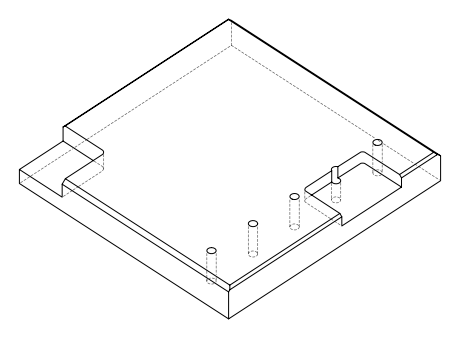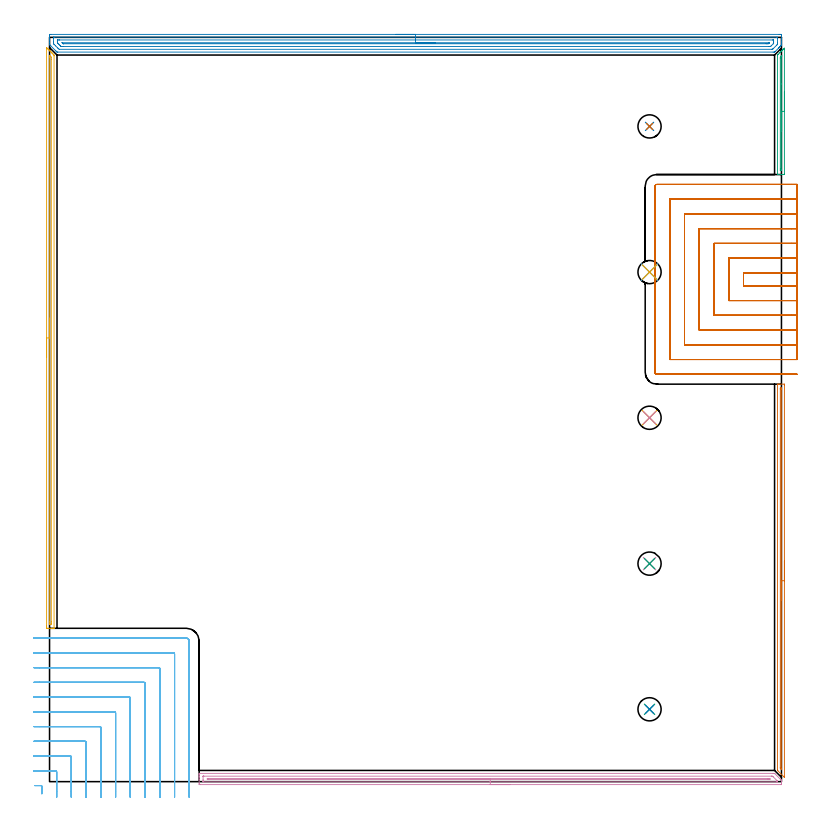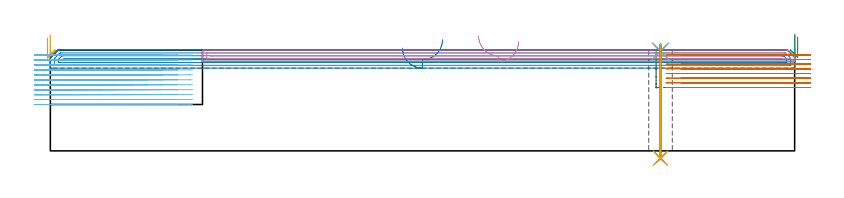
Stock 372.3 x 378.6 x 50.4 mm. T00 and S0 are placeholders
(PLAN: 17 operations, 3 tool changes, 80.7 min)
(1 AREA_MILL | FG_CHAMFER_SURFACE | UGT0205_001 | 3.32 min | 1254 mm3)
(2 AREA_MILL_1 | FG_CHAMFER_SURFACE_1 | UGT0205_001 | 12.04 min | 15074 mm3)
(3 AREA_MILL_2 | FG_CHAMFER_SURFACE_2 | UGT0205_001 | 1.15 min | 399 mm3)
(4 AREA_MILL_3 | FG_CHAMFER_SURFACE_3 | UGT0205_001 | 7.22 min | 4845 mm3)
(5 AREA_MILL_4 | FG_CHAMFER_SURFACE_4 | UGT0205_001 | 4.85 min | 2134 mm3)
(6 MILL_CORNER_NOTCH_RECTANGULAR | CORNER_NOTCH_RECTANGULAR | NXT0201_013 | Follow Part, ap 2.5, ae 75% | 23.31 min | 161135 mm3)
(7 MILL_OPEN_POCKET | POCKET_OPEN | NXT0201_013 | Follow Part, ap 2.5, ae 75% | 27.54 min | 137847 mm3)
(8 SPOT_DRILL | STEP1HOLE | NXT0321_9005460120000 | 0.03 min | 4 mm3)
(9 SPOT_DRILL_1 | STEP1HOLE_1 | NXT0321_9005460120000 | 0.03 min | 13 mm3)
(10 SPOT_DRILL_2 | STEP1HOLE_2 | NXT0321_9005460120000 | 0.03 min | 4 mm3)
(11 SPOT_DRILL_3 | STEP1HOLE_3 | NXT0321_9005460120000 | 0.03 min | 13 mm3)
(12 SPOT_DRILL_4 | STEP1HOLE_4 | NXT0321_9005460120000 | 0.03 min | 0 mm3)
(13 DRILL_THROUGH_HOLE_INTO_CENTER | STEP1HOLE | NXT0301_089 | 0.23 min | 5503 mm3)
(14 DRILL_THROUGH_HOLE_INTO_CENTER_1 | STEP1HOLE_1 | NXT0301_089 | 0.23 min | 5494 mm3)
(15 DRILL_THROUGH_HOLE_INTO_CENTER_2 | STEP1HOLE_2 | NXT0301_089 | 0.23 min | 5493 mm3)
(16 DRILL_THROUGH_HOLE_INTO_CENTER_3 | STEP1HOLE_3 | NXT0301_089 | 0.23 min | 5486 mm3)
(17 DRILL_THROUGH_HOLE_INTO_CENTER_4 | STEP1HOLE_4 | NXT0301_089 | 0.23 min | 3998 mm3)
(TOOL UGT0205_001 | Chamfer Mill 20 x 3 x 45 deg. | D20 FL50 Z2)
(TOOL NXT0201_013 | ENDMILL 10mm | D10 FL30 Z4)
(TOOL NXT0321_9005460120000 | NC Spot Drill, 142deg, 12mm, Carbide, Uncoated | D12 PA142 FL30 Z2)
(TOOL NXT0301_089 | Carbide Drill 11.8mm [860.1-1180-035A1-MM 2214] | D11.8 PA140 FL55 Z2)
(OP 1 AREA_MILL)
G17 G21 G94 G90
T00 M6
G54
G17 G0 G90 X373.8 Y112.2 S1061 M3
G43 Z60.4 H0
Z56.9
G94 G1 Y112.162 Z56.028 F250.
Y112.048 Z55.163
Y111.859 Z54.312
Y111.597 Z53.48
Y111.263 Z52.674
Y110.86 Z51.9
Y110.391 Z51.164
Y109.86 Z50.472
Y109.271 Z49.829
Y108.628 Z49.239
Y107.936 Z48.708
Y107.2 Z48.24
Y106.426 Z47.837
Y105.62 Z47.503
Y104.788 Z47.241
Y103.936 Z47.052
Y103.072 Z46.938
Y102.2 Z46.9
Y2.347
X373.792 Y2.219 Z46.906
X373.653 Y2.347 Z47.046
X370.49 Y5.51 Z50.21
X370.303 Y5.705 Z50.389
X370.3 Y5.913 Z50.4
Y202.053
X370.306 Y202.19 Z50.392
X370.584 Y202.2 Z50.115
X371.03 Z49.669
X371.61 Z49.085
X373.66 Z47.037
X373.791 Y202.198 Z46.905
X373.8 Y201.835 Z46.9
Y102.2
X372.386 Z48.314
X372.385 Y6.359 Z48.315
X372.381 Y6.099 Z48.319
X372.38 Y6.083 Z48.32
X372.362 Y6.094 Z48.338
X372.328 Y6.123 Z48.372
X372.296 Y6.153 Z48.404
X372.092 Y6.359 Z48.608
X371.736 Y6.725 Z48.964
X371.721 Y6.825 Z48.979
X371.717 Y6.917 Z48.983
X371.714 Y7.103 Z48.986
Y7.145
Y199.719
X371.715 Y199.824 Z48.985
X371.721 Y200.163 Z48.979
X371.726 Y200.191 Z48.974
X371.754 Y200.195 Z48.946
X371.803 Y200.199 Z48.897
X371.865 Y200.2 Z48.835
X372.121 Y200.198 Z48.579
X372.301 Y200.19 Z48.399
X372.379 Y200.171 Z48.321
X372.385 Y199.931 Z48.315
X372.386 Y199.824 Z48.314
Y199.719
Y102.2
Y101.328 Z48.352
Y100.463 Z48.466
Y99.612 Z48.655
Y98.78 Z48.917
Y97.974 Z49.251
Y97.2 Z49.654
Y96.464 Z50.123
Y95.772 Z50.654
Y95.129 Z51.243
Y94.54 Z51.886
Y94.008 Z52.578
Y93.54 Z53.314
Y93.137 Z54.088
Y92.803 Z54.894
Y92.541 Z55.726
Y92.352 Z56.578
Y92.238 Z57.443
Y92.2 Z58.314
G0 Z60.4
M5
M2
(OP 2 AREA_MILL_1)
G17 G21 G94 G90
T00 M6
G54
G17 G0 G90 X176.15 Y380.1 S1061 M3
G43 Z60.4 H0
Z51.4
G94 G1 X176.188 Z50.528 F250.
X176.302 Z49.663
X176.491 Z48.812
X176.753 Z47.98
X177.087 Z47.174
X177.49 Z46.4
X177.958 Z45.664
X178.49 Z44.972
X179.079 Z44.329
X179.722 Z43.739
X180.414 Z43.208
X181.15 Z42.74
X181.924 Z42.337
X182.73 Z42.003
X183.562 Z41.741
X184.414 Z41.552
X185.278 Z41.438
X186.15 Z41.4
X371.154
X371.672 Y380.098 Z41.402
X372.184 Y380.094 Z41.403
X372.291 Y380.091 Z41.405
X372.3 Y379.587 Z41.91
Y377.815 Z43.68
Y376.402 Z45.094
Y376.043 Z45.452
Y375.325 Z46.175
Y375.031 Z46.468
Y374.762 Z46.732
X372.298 Y374.627 Z46.862
X372.29 Y374.597 Z46.892
X372.264 Y374.56 Z46.93
X372.119 Y374.418 Z47.08
X371.973 Y374.271 Z47.224
X371.829 Y374.127 Z47.37
X371.672 Y373.971 Z47.527
X371.53 Y373.828 Z47.667
X371.39 Y373.688 Z47.809
X371.225 Y373.524 Z47.974
X371.087 Y373.385 Z48.111
X370.951 Y373.25 Z48.248
X370.778 Y373.077 Z48.421
X368.99 Y371.288 Z50.209
X368.856 Y371.16 Z50.336
X368.795 Y371.103 Z50.389
X368.096 Y371.1 Z50.4
X4.205
X3.799 Y371.106 Z50.392
X3.71 Y371.192 Z50.306
X3.286 Y371.614 Z49.886
X0.629 Y374.271 Z47.229
X0.33 Y374.569 Z46.93
X0.184 Y374.714 Z46.782
X0.032 Y374.871 Z46.627
X0.006 Y374.905 Z46.592
X0.002 Y374.936 Z46.562
X0. Y374.959 Z46.538
Y376.043 Z45.452
Y377.288 Z44.209
Y377.815 Z43.68
Y378.437 Z43.058
Y378.701 Z42.795
Y379.323 Z42.173
X0.003 Y379.587 Z41.909
X0.009 Y380.091 Z41.405
X0.116 Y380.094 Z41.403
X0.628 Y380.1 Z41.4
X186.15
Y378.686 Z42.814
X369.899 Y378.685 Z42.815
X370.29 Y378.666 Z42.834
X370.293 Y378.55 Z42.95
X370.299 Y378.289 Z43.211
X370.3 Y376.043 Z45.457
X370.299 Y375.632 Z45.868
X370.292 Y375.157 Z46.343
X370.29 Y375.056 Z46.444
X370.227 Y374.987 Z46.513
X370.144 Y374.899 Z46.601
X369.884 Y374.633 Z46.867
X368.095 Y372.846 Z48.654
X367.919 Y372.675 Z48.825
X367.812 Y372.573 Z48.927
X367.746 Y372.521 Z48.979
X367.186 Y372.514 Z48.986
X5.083 Y372.515 Z48.985
X4.869 Y372.521 Z48.979
X4.458 Y372.904 Z48.596
X4.205 Y373.148 Z48.352
X3.078 Y374.271 Z47.229
X2.416 Y374.936 Z46.564
X2.204 Y375.157 Z46.343
X2.01 Y375.366 Z46.134
X2.004 Y375.566 Z45.934
X2.001 Y376.043 Z45.457
X2. Y376.455 Z45.045
X2.002 Y378.225 Z43.275
X2.01 Y378.639 Z42.861
X2.014 Y378.68 Z42.82
X2.033 Y378.682 Z42.818
X2.087 Y378.684 Z42.816
X2.197 Y378.685 Z42.815
X2.416 Y378.686 Z42.814
X186.15
Y377.272 Z44.228
X367.75 Y377.271 Z44.229
X368.095 Y377.268 Z44.232
X368.21 Y377.265 Z44.235
X368.29 Y377.26 Z44.24
X368.294 Y377.131 Z44.369
X368.298 Y376.929 Z44.571
X368.3 Y376.726 Z44.774
Y376.043 Z45.457
X368.299 Y375.841 Z45.659
X368.294 Y375.638 Z45.862
X368.29 Y375.505 Z45.995
X368.239 Y375.449 Z46.051
X368.095 Y375.296 Z46.204
X367.072 Y374.271 Z47.229
X366.816 Y374.019 Z47.481
X366.741 Y373.949 Z47.551
X366.726 Y373.937 Z47.563
X366.702 Y373.934 Z47.566
X366.651 Y373.931 Z47.569
X366.307 Y373.929 Z47.571
X365.759 Y373.928 Z47.572
X6.887 Y373.929 Z47.571
X6.337 Y373.93 Z47.57
X5.993 Y373.933 Z47.567
X5.883 Y373.935 Z47.565
X5.767 Y374.044 Z47.456
X5.533 Y374.271 Z47.229
X5.099 Y374.701 Z46.799
X4.642 Y375.157 Z46.343
X4.205 Y375.595 Z45.905
X4.094 Y375.708 Z45.792
X4.041 Y375.766 Z45.734
X4.017 Y375.794 Z45.706
X4.01 Y375.841 Z45.659
X4.004 Y376.043 Z45.457
X4.001 Y376.245 Z45.255
X4. Y376.929 Z44.571
X4.001 Y377.131 Z44.369
X4.005 Y377.199 Z44.301
X4.01 Y377.252 Z44.248
X4.017 Y377.265 Z44.235
X4.033 Y377.266 Z44.234
X4.205 Y377.269 Z44.231
X4.753 Y377.271 Z44.229
X5.099 Y377.272 Z44.228
X186.15
Y375.857 Z45.643
X366.002
X366.124 Y375.855 Z45.645
X366.174 Y375.853 Z45.647
X366.19 Y375.85 Z45.65
X366.186 Y375.844 Z45.656
X366.134 Y375.788 Z45.712
X366.007 Y375.658 Z45.842
X365.904 Y375.557 Z45.943
X365.765 Y375.426 Z46.074
X365.668 Y375.35 Z46.15
X365.413 Y375.346 Z46.154
X365.225 Y375.344 Z46.156
X364.706 Y375.343 Z46.157
X364.519
X7.074
X6.98 Y375.344 Z46.156
X6.934 Y375.347 Z46.153
X6.915 Y375.349 Z46.151
X6.887 Y375.37 Z46.13
X6.412 Y375.845 Z45.655
X6.408 Y375.853 Z45.647
X6.409 Y375.854 Z45.646
X6.439 Y375.856 Z45.644
X6.503 Y375.857 Z45.643
X6.631
X186.15
X187.022 Z45.681
X187.886 Z45.795
X188.738 Z45.983
X189.57 Z46.246
X190.376 Z46.58
X191.15 Z46.982
X191.886 Z47.451
X192.578 Z47.982
X193.221 Z48.572
X193.81 Z49.215
X194.342 Z49.907
X194.81 Z50.643
X195.213 Z51.416
X195.547 Z52.222
X195.809 Z53.054
X195.998 Z53.906
X196.112 Z54.771
X196.15 Z55.643
G0 Z60.4
M5
M2
(OP 3 AREA_MILL_2)
G17 G21 G94 G90
T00 M6
G54
G17 G0 G90 X373.8 Y350.95 S1061 M3
G43 Z60.4 H0
Z56.9
G94 G1 Y350.912 Z56.028 F250.
Y350.798 Z55.163
Y350.609 Z54.312
Y350.347 Z53.48
Y350.013 Z52.674
Y349.61 Z51.9
Y349.142 Z51.164
Y348.61 Z50.472
Y348.021 Z49.829
Y347.378 Z49.24
Y346.686 Z48.708
Y345.95 Z48.24
Y345.176 Z47.837
Y344.37 Z47.503
Y343.538 Z47.241
Y342.686 Z47.052
Y341.822 Z46.938
Y340.95 Z46.9
Y309.367
X373.798 Y309.138 Z46.902
X373.791 Y308.802 Z46.905
X373.61 Y308.8 Z47.087
X373.37 Z47.327
X372.731 Z47.966
X372.49 Z48.206
X372.008 Z48.691
X370.535 Z50.164
X370.306 Y308.81 Z50.392
X370.3 Y308.922 Z50.4
Y369.42
X370.304 Y369.595 Z50.389
X370.462 Y369.762 Z50.237
X370.564 Y369.864 Z50.135
X370.73 Y370.032 Z49.967
X371.454 Y370.754 Z49.245
X371.61 Y370.912 Z49.087
X372.05 Y371.35 Z48.65
X372.343 Y371.644 Z48.356
X372.49 Y371.792 Z48.207
X372.91 Y372.21 Z47.79
X372.93 Y372.23 Z47.77
X373.233 Y372.533 Z47.466
X373.37 Y372.672 Z47.326
X373.762 Y373.062 Z46.938
X373.793 Y373.091 Z46.907
X373.798 Y372.83 Z46.902
X373.8 Y372.547 Z46.9
Y340.95
X372.386 Z48.314
Y311.11
X372.384 Y310.923 Z48.316
X372.381 Y310.831 Z48.319
X372.38 Y310.815 Z48.32
X372.315 Y310.81 Z48.385
X372.193 Y310.805 Z48.507
X371.95 Y310.802 Z48.75
X371.793 Y310.809 Z48.907
X371.721 Y310.813 Z48.979
X371.716 Y311.039 Z48.984
X371.715 Y311.146 Z48.985
X371.714 Y311.825 Z48.986
X371.715 Y367.979 Z48.985
X371.716 Y368.085 Z48.984
X371.721 Y368.424 Z48.979
X371.733 Y368.571 Z48.967
X371.783 Y368.626 Z48.917
X371.868 Y368.714 Z48.832
X372.124 Y368.975 Z48.576
X372.2 Y369.05 Z48.5
X372.309 Y369.158 Z48.391
X372.367 Y369.213 Z48.333
X372.377 Y369.22 Z48.323
X372.379 Z48.321
X372.381 Y369.2 Z48.319
X372.385 Y369.081 Z48.315
X372.386 Y354.888 Z48.314
Y340.95
Y340.078 Z48.352
Y339.214 Z48.466
Y338.362 Z48.655
Y337.53 Z48.917
Y336.724 Z49.251
Y335.95 Z49.654
Y335.214 Z50.123
Y334.522 Z50.654
Y333.879 Z51.243
Y333.29 Z51.886
Y332.758 Z52.578
Y332.29 Z53.314
Y331.887 Z54.088
Y331.553 Z54.894
Y331.291 Z55.726
Y331.102 Z56.578
Y330.988 Z57.443
Y330.95 Z58.314
G0 Z60.4
M5
M2
(OP 4 AREA_MILL_3)
G17 G21 G94 G90
T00 M6
G54
G17 G0 G90 X234.2 Y-1.5 S1061 M3
G43 Z60.4 H0
Z54.7
G94 G1 X234.162 Z53.828 F250.
X234.048 Z52.964
X233.859 Z52.112
X233.597 Z51.28
X233.263 Z50.474
X232.86 Z49.7
X232.392 Z48.964
X231.86 Z48.272
X231.271 Z47.629
X230.628 Z47.04
X229.936 Z46.508
X229.2 Z46.04
X228.426 Z45.637
X227.62 Z45.303
X226.788 Z45.041
X225.937 Z44.852
X225.072 Z44.738
X224.2 Z44.7
X76.724
X76.114 Y-1.493 Z44.704
X76.107 Y-1.491 Z44.705
X76.1 Y-0.883 Z45.313
Y0.903 Z47.098
Y2.335 Z48.532
Y2.69 Z48.885
Y3.399 Z49.598
Y3.711 Z49.91
X76.107 Y4.135 Z50.327
X76.11 Y4.197 Z50.388
X76.277 Y4.2 Z50.4
X368.101
X368.795 Y4.197 Z50.388
X368.9 Y4.098 Z50.295
X368.965 Y4.035 Z50.235
X372.123 Y0.878 Z47.077
X372.149 Y0.851 Z47.051
X372.29 Y0.701 Z46.895
X372.3 Y0.549 Z46.748
Y-0.174 Z46.025
Y-0.883 Z45.312
Y-1.237 Z44.959
X372.298 Y-1.491 Z44.705
X372.123 Y-1.496 Z44.704
X371.814 Y-1.5 Z44.7
X224.2
Y-0.086 Z46.114
X78.416 Y-0.085 Z46.115
X78.225 Y-0.082 Z46.118
X78.109 Y-0.078 Z46.122
X78.105 Y-0.048 Z46.152
X78.102 Y0.01 Z46.21
X78.1 Y0.422 Z46.622
Y0.903 Z47.103
Y2.69 Z48.89
X78.101 Y2.741 Z48.941
X78.104 Y2.766 Z48.966
X78.109 Y2.774 Z48.974
X78.13 Y2.779 Z48.979
X78.32 Y2.784 Z48.984
X78.416 Y2.786 Z48.986
X78.512
X367.207 Y2.785 Z48.985
X367.303 Y2.784 Z48.984
X367.494 Y2.779 Z48.979
X367.774 Y2.765 Z48.965
X367.855 Y2.69 Z48.89
X368.101 Y2.449 Z48.649
X369.888 Y0.662 Z46.862
X370.209 Y0.334 Z46.534
X370.286 Y0.252 Z46.452
X370.294 Y0.147 Z46.347
X370.299 Y0.01 Z46.21
Y-0.041 Z46.159
X370.296 Y-0.066 Z46.134
X370.291 Y-0.074 Z46.126
X370.27 Y-0.079 Z46.121
X370.08 Y-0.085 Z46.115
X369.984 Y-0.086 Z46.114
X369.888
X224.2
Y1.328 Z47.528
X80.767 Y1.329 Z47.529
X80.343 Y1.332 Z47.532
X80.299 Y1.335 Z47.535
X80.158 Y1.351 Z47.551
X80.258 Y1.364 Z47.564
X80.299 Y1.367 Z47.567
X80.725 Y1.371 Z47.571
X80.768
X365.888
X366.313 Y1.364 Z47.564
X366.627 Y1.349 Z47.549
X366.356 Y1.332 Z47.532
X366.313 Y1.331 Z47.531
X365.887 Y1.329 Z47.529
X365.462 Y1.328 Z47.528
X224.2
X223.328 Z47.567
X222.464 Z47.68
X221.612 Z47.869
X220.78 Z48.132
X219.974 Z48.465
X219.2 Z48.868
X218.464 Z49.337
X217.772 Z49.868
X217.129 Z50.457
X216.54 Z51.101
X216.009 Z51.793
X215.54 Z52.528
X215.137 Z53.302
X214.803 Z54.108
X214.541 Z54.94
X214.352 Z55.792
X214.238 Z56.657
X214.2 Z57.528
G0 Z60.4
M5
M2
(OP 5 AREA_MILL_4)
G17 G21 G94 G90
T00 M6
G54
G17 G0 G90 X-1.5 Y215.7 S1061 M3
G43 Z60.4 H0
Z56.6
G94 G1 Y215.738 Z55.728 F250.
Y215.852 Z54.864
Y216.041 Z54.012
Y216.303 Z53.18
Y216.637 Z52.374
Y217.04 Z51.6
Y217.508 Z50.864
Y218.039 Z50.172
Y218.629 Z49.529
Y219.272 Z48.94
Y219.964 Z48.409
Y220.7 Z47.94
Y221.474 Z47.537
Y222.28 Z47.203
Y223.112 Z46.941
Y223.963 Z46.752
Y224.828 Z46.638
Y225.7 Z46.6
Y373.151
X-1.494 Y373.368 Z46.604
X-1.492 Y373.381 Z46.605
X-1.467 Y373.368 Z46.631
X-1.118 Y373.018 Z46.982
X-0.934 Y372.836 Z47.162
X-0.872 Y372.772 Z47.227
X-0.701 Y372.602 Z47.398
X-0.638 Y372.539 Z47.459
X-0.574 Y372.474 Z47.525
X-0.406 Y372.307 Z47.693
X-0.341 Y372.243 Z47.755
X-0.276 Y372.176 Z47.823
X-0.111 Y372.012 Z47.988
X-0.045 Y371.946 Z48.052
X0.022 Y371.878 Z48.121
X0.184 Y371.717 Z48.283
X0.252 Y371.65 Z48.348
X0.32 Y371.58 Z48.42
X0.479 Y371.422 Z48.578
X0.548 Y371.353 Z48.645
X0.618 Y371.282 Z48.718
X0.774 Y371.126 Z48.873
X0.845 Y371.057 Z48.941
X0.916 Y370.984 Z49.016
X1.069 Y370.831 Z49.168
X1.141 Y370.76 Z49.238
X1.215 Y370.686 Z49.314
X1.364 Y370.536 Z49.463
X1.438 Y370.464 Z49.534
X1.513 Y370.388 Z49.612
X1.659 Y370.241 Z49.758
X1.734 Y370.167 Z49.831
X2.231 Y369.668 Z50.33
X2.294 Y369.604 Z50.392
X2.3 Y369.196 Z50.4
Y78.181
X2.297 Y78.01 Z50.388
X2.253 Y78.007 Z50.345
X1.843 Y78. Z49.942
X1.564 Z49.664
X0.845 Z48.94
X-0.405 Z47.692
X-0.934 Y78.001 Z47.16
X-1.187 Y78.003 Z46.908
X-1.491 Y78.008 Z46.605
X-1.493 Y78.066 Z46.603
X-1.499 Y78.628 Z46.601
X-1.5 Y79.196 Z46.6
Y225.7
X-0.086 Z48.014
Y368.343
X-0.082 Y369.196 Z48.018
X-0.08 Y369.231 Z48.02
X-0.045 Y369.483 Z48.055
X0.248 Y369.196 Z48.348
X0.845 Y368.593 Z48.945
X0.88 Y368.302 Z48.98
X0.883 Y368.264 Z48.983
X0.886 Y367.408 Z48.986
Y367.366
Y81.269
X0.883 Y80.416 Z48.983
X0.881 Y80.379 Z48.981
X0.845 Y80.01 Z48.945
X0.364 Y80.005 Z48.464
X-0.045 Y80.01 Z48.055
X-0.081 Y80.416 Z48.019
X-0.083 Y80.455 Z48.017
X-0.086 Y81.31 Z48.014
Y225.7
Y226.571 Z48.052
Y227.436 Z48.166
Y228.288 Z48.355
Y229.12 Z48.617
Y229.926 Z48.951
Y230.7 Z49.354
Y231.436 Z49.823
Y232.128 Z50.354
Y232.771 Z50.943
Y233.36 Z51.586
Y233.891 Z52.279
Y234.36 Z53.014
Y234.763 Z53.788
Y235.097 Z54.594
Y235.359 Z55.426
Y235.548 Z56.278
Y235.662 Z57.143
Y235.7 Z58.014
G0 Z60.4
M5
M2
(OP 6 MILL_CORNER_NOTCH_RECTANGULAR)
G17 G21 G94 G90
T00 M6
G54
G17 G0 G90 X-3.9 Y-6.129 S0 M3
G43 Z60.4 H0
Z47.927
G94 G1 Y-3.129 F250.
Y-2.495
G3 X-4.395 Y-2. R0.5
G1 X-4.583
X-7.583
G0 Z60.4
X3.6 Y-8.
Z47.927
G1 Y-5.
Y5.005 F500.
G3 X3.105 Y5.5 R0.5
G1 X-5.
X-8. F250.
G0 Z60.4
X11.1 Y-8.
Z47.927
G1 Y-5.
Y12.505 F500.
G3 X10.605 Y13. R0.5
G1 X-5.
X-8. F250.
G0 Z60.4
X18.6 Y-8.
Z47.927
G1 Y-5.
Y20.004 F500.
G3 X18.104 Y20.5 R0.5
G1 X-5.
X-8. F250.
G0 Z60.4
X26.1 Y-8.
Z47.927
G1 Y-5.
Y27.504 F500.
G3 X25.604 Y28. R0.5
G1 X-5.
X-8. F250.
G0 Z60.4
X33.6 Y-8.
Z47.927
G1 Y-5.
Y35.004 F500.
G3 X33.104 Y35.5 R0.5
G1 X-5.
X-8. F250.
G0 Z60.4
X41.1 Y-8.
Z47.927
G1 Y-5.
Y42.504 F500.
G3 X40.604 Y43. R0.5
G1 X-5.
X-8. F250.
G0 Z60.4
X48.6 Y-8.
Z47.927
G1 Y-5.
Y50.004 F500.
G3 X48.104 Y50.5 R0.5
G1 X-5.
X-8. F250.
G0 Z60.4
X56.1 Y-8.
Z47.927
G1 Y-5.
Y57.503 F500.
G3 X55.603 Y58. R0.5
G1 X-5.
X-8. F250.
G0 Z60.4
X63.6 Y-8.
Z47.927
G1 Y-5.
Y65.003 F500.
G3 X63.103 Y65.5 R0.5
G1 X-5.
X-8. F250.
G0 Z60.4
X71.1 Y-8.
Z47.927
G1 Y-5.
Y71.4 F500.
G3 X69.5 Y73. R1.6
G1 X-5.
X-8. F250.
G0 Z60.4
X-3.9 Y-6.129
Z45.454
G1 Y-3.129
Y-2.495
G3 X-4.395 Y-2. R0.5
G1 X-4.583
X-7.583
G0 Z60.4
X3.6 Y-8.
Z45.454
G1 Y-5.
Y5.005 F500.
G3 X3.105 Y5.5 R0.5
G1 X-5.
X-8. F250.
G0 Z60.4
X11.1 Y-8.
Z45.454
G1 Y-5.
Y12.505 F500.
G3 X10.605 Y13. R0.5
G1 X-5.
X-8. F250.
G0 Z60.4
X18.6 Y-8.
Z45.454
G1 Y-5.
Y20.004 F500.
G3 X18.104 Y20.5 R0.5
G1 X-5.
X-8. F250.
G0 Z60.4
X26.1 Y-8.
Z45.454
G1 Y-5.
Y27.504 F500.
G3 X25.604 Y28. R0.5
G1 X-5.
X-8. F250.
G0 Z60.4
X33.6 Y-8.
Z45.454
G1 Y-5.
Y35.004 F500.
G3 X33.104 Y35.5 R0.5
G1 X-5.
X-8. F250.
G0 Z60.4
X41.1 Y-8.
Z45.454
G1 Y-5.
Y42.504 F500.
G3 X40.604 Y43. R0.5
G1 X-5.
X-8. F250.
G0 Z60.4
X48.6 Y-8.
Z45.454
G1 Y-5.
Y50.004 F500.
G3 X48.104 Y50.5 R0.5
G1 X-5.
X-8. F250.
G0 Z60.4
X56.1 Y-8.
Z45.454
G1 Y-5.
Y57.503 F500.
G3 X55.603 Y58. R0.5
G1 X-5.
X-8. F250.
G0 Z60.4
X63.6 Y-8.
Z45.454
G1 Y-5.
Y65.003 F500.
G3 X63.103 Y65.5 R0.5
G1 X-5.
X-8. F250.
G0 Z60.4
X71.1 Y-8.
Z45.454
G1 Y-5.
Y71.4 F500.
G3 X69.5 Y73. R1.6
G1 X-5.
X-8. F250.
G0 Z60.4
X-3.9 Y-6.129
Z42.982
G1 Y-3.129
Y-2.495
G3 X-4.395 Y-2. R0.5
G1 X-4.583
X-7.583
G0 Z60.4
X3.6 Y-8.
Z42.982
G1 Y-5.
Y5.005 F500.
G3 X3.105 Y5.5 R0.5
G1 X-5.
X-8. F250.
G0 Z60.4
X11.1 Y-8.
Z42.982
G1 Y-5.
Y12.505 F500.
G3 X10.605 Y13. R0.5
G1 X-5.
X-8. F250.
G0 Z60.4
X18.6 Y-8.
Z42.982
G1 Y-5.
Y20.004 F500.
G3 X18.104 Y20.5 R0.5
G1 X-5.
X-8. F250.
G0 Z60.4
X26.1 Y-8.
Z42.982
G1 Y-5.
Y27.504 F500.
G3 X25.604 Y28. R0.5
G1 X-5.
X-8. F250.
G0 Z60.4
X33.6 Y-8.
Z42.982
G1 Y-5.
Y35.004 F500.
G3 X33.104 Y35.5 R0.5
G1 X-5.
X-8. F250.
G0 Z60.4
X41.1 Y-8.
Z42.982
G1 Y-5.
Y42.504 F500.
G3 X40.604 Y43. R0.5
G1 X-5.
X-8. F250.
G0 Z60.4
X48.6 Y-8.
Z42.982
G1 Y-5.
Y50.004 F500.
G3 X48.104 Y50.5 R0.5
G1 X-5.
X-8. F250.
G0 Z60.4
X56.1 Y-8.
Z42.982
G1 Y-5.
Y57.503 F500.
G3 X55.603 Y58. R0.5
G1 X-5.
X-8. F250.
G0 Z60.4
X63.6 Y-8.
Z42.982
G1 Y-5.
Y65.003 F500.
G3 X63.103 Y65.5 R0.5
G1 X-5.
X-8. F250.
G0 Z60.4
X71.1 Y-8.
Z42.982
G1 Y-5.
Y71.4 F500.
G3 X69.5 Y73. R1.6
G1 X-5.
X-8. F250.
G0 Z60.4
X-3.9 Y-6.129
Z40.509
G1 Y-3.129
Y-2.495
G3 X-4.395 Y-2. R0.5
G1 X-4.583
X-7.583
G0 Z60.4
X3.6 Y-8.
Z40.509
G1 Y-5.
Y5.005 F500.
G3 X3.105 Y5.5 R0.5
G1 X-5.
X-8. F250.
G0 Z60.4
X11.1 Y-8.
Z40.509
G1 Y-5.
Y12.505 F500.
G3 X10.605 Y13. R0.5
G1 X-5.
X-8. F250.
G0 Z60.4
X18.6 Y-8.
Z40.509
G1 Y-5.
Y20.004 F500.
G3 X18.104 Y20.5 R0.5
G1 X-5.
X-8. F250.
G0 Z60.4
X26.1 Y-8.
Z40.509
G1 Y-5.
Y27.504 F500.
G3 X25.604 Y28. R0.5
G1 X-5.
X-8. F250.
G0 Z60.4
X33.6 Y-8.
Z40.509
G1 Y-5.
Y35.004 F500.
G3 X33.104 Y35.5 R0.5
G1 X-5.
X-8. F250.
G0 Z60.4
X41.1 Y-8.
Z40.509
G1 Y-5.
Y42.504 F500.
G3 X40.604 Y43. R0.5
G1 X-5.
X-8. F250.
G0 Z60.4
X48.6 Y-8.
Z40.509
G1 Y-5.
Y50.004 F500.
G3 X48.104 Y50.5 R0.5
G1 X-5.
X-8. F250.
G0 Z60.4
X56.1 Y-8.
Z40.509
G1 Y-5.
Y57.503 F500.
G3 X55.603 Y58. R0.5
G1 X-5.
X-8. F250.
G0 Z60.4
X63.6 Y-8.
Z40.509
G1 Y-5.
Y65.003 F500.
G3 X63.103 Y65.5 R0.5
G1 X-5.
X-8. F250.
G0 Z60.4
X71.1 Y-8.
Z40.509
G1 Y-5.
Y71.4 F500.
G3 X69.5 Y73. R1.6
G1 X-5.
X-8. F250.
G0 Z60.4
X-3.9 Y-6.129
Z38.036
G1 Y-3.129
Y-2.495
G3 X-4.395 Y-2. R0.5
G1 X-4.583
X-7.583
G0 Z60.4
X3.6 Y-8.
Z38.036
G1 Y-5.
Y5.005 F500.
G3 X3.105 Y5.5 R0.5
G1 X-5.
X-8. F250.
G0 Z60.4
X11.1 Y-8.
Z38.036
G1 Y-5.
Y12.505 F500.
G3 X10.605 Y13. R0.5
G1 X-5.
X-8. F250.
G0 Z60.4
X18.6 Y-8.
Z38.036
G1 Y-5.
Y20.004 F500.
G3 X18.104 Y20.5 R0.5
G1 X-5.
X-8. F250.
G0 Z60.4
X26.1 Y-8.
Z38.036
G1 Y-5.
Y27.504 F500.
G3 X25.604 Y28. R0.5
G1 X-5.
X-8. F250.
G0 Z60.4
X33.6 Y-8.
Z38.036
G1 Y-5.
Y35.004 F500.
G3 X33.104 Y35.5 R0.5
G1 X-5.
X-8. F250.
G0 Z60.4
X41.1 Y-8.
Z38.036
G1 Y-5.
Y42.504 F500.
G3 X40.604 Y43. R0.5
G1 X-5.
X-8. F250.
G0 Z60.4
X48.6 Y-8.
Z38.036
G1 Y-5.
Y50.004 F500.
G3 X48.104 Y50.5 R0.5
G1 X-5.
X-8. F250.
G0 Z60.4
X56.1 Y-8.
Z38.036
G1 Y-5.
Y57.503 F500.
G3 X55.603 Y58. R0.5
G1 X-5.
X-8. F250.
G0 Z60.4
X63.6 Y-8.
Z38.036
G1 Y-5.
Y65.003 F500.
G3 X63.103 Y65.5 R0.5
G1 X-5.
X-8. F250.
G0 Z60.4
X71.1 Y-8.
Z38.036
G1 Y-5.
Y71.4 F500.
G3 X69.5 Y73. R1.6
G1 X-5.
X-8. F250.
G0 Z60.4
X-3.9 Y-6.129
Z35.564
G1 Y-3.129
Y-2.495
G3 X-4.395 Y-2. R0.5
G1 X-4.583
X-7.583
G0 Z60.4
X3.6 Y-8.
Z35.564
G1 Y-5.
Y5.005 F500.
G3 X3.105 Y5.5 R0.5
G1 X-5.
X-8. F250.
G0 Z60.4
X11.1 Y-8.
Z35.564
G1 Y-5.
Y12.505 F500.
G3 X10.605 Y13. R0.5
G1 X-5.
X-8. F250.
G0 Z60.4
X18.6 Y-8.
Z35.564
G1 Y-5.
Y20.004 F500.
G3 X18.104 Y20.5 R0.5
G1 X-5.
X-8. F250.
G0 Z60.4
X26.1 Y-8.
Z35.564
G1 Y-5.
Y27.504 F500.
G3 X25.604 Y28. R0.5
G1 X-5.
X-8. F250.
G0 Z60.4
X33.6 Y-8.
Z35.564
G1 Y-5.
Y35.004 F500.
G3 X33.104 Y35.5 R0.5
G1 X-5.
X-8. F250.
G0 Z60.4
X41.1 Y-8.
Z35.564
G1 Y-5.
Y42.504 F500.
G3 X40.604 Y43. R0.5
G1 X-5.
X-8. F250.
G0 Z60.4
X48.6 Y-8.
Z35.564
G1 Y-5.
Y50.004 F500.
G3 X48.104 Y50.5 R0.5
G1 X-5.
X-8. F250.
G0 Z60.4
X56.1 Y-8.
Z35.564
G1 Y-5.
Y57.503 F500.
G3 X55.603 Y58. R0.5
G1 X-5.
X-8. F250.
G0 Z60.4
X63.6 Y-8.
Z35.564
G1 Y-5.
Y65.003 F500.
G3 X63.103 Y65.5 R0.5
G1 X-5.
X-8. F250.
G0 Z60.4
X71.1 Y-8.
Z35.564
G1 Y-5.
Y71.4 F500.
G3 X69.5 Y73. R1.6
G1 X-5.
X-8. F250.
G0 Z60.4
X-3.9 Y-6.129
Z33.091
G1 Y-3.129
Y-2.495
G3 X-4.395 Y-2. R0.5
G1 X-4.583
X-7.583
G0 Z60.4
X3.6 Y-8.
Z33.091
G1 Y-5.
Y5.005 F500.
G3 X3.105 Y5.5 R0.5
G1 X-5.
X-8. F250.
G0 Z60.4
X11.1 Y-8.
Z33.091
G1 Y-5.
Y12.505 F500.
G3 X10.605 Y13. R0.5
G1 X-5.
X-8. F250.
G0 Z60.4
X18.6 Y-8.
Z33.091
G1 Y-5.
Y20.004 F500.
G3 X18.104 Y20.5 R0.5
G1 X-5.
X-8. F250.
G0 Z60.4
X26.1 Y-8.
Z33.091
G1 Y-5.
Y27.504 F500.
G3 X25.604 Y28. R0.5
G1 X-5.
X-8. F250.
G0 Z60.4
X33.6 Y-8.
Z33.091
G1 Y-5.
Y35.004 F500.
G3 X33.104 Y35.5 R0.5
G1 X-5.
X-8. F250.
G0 Z60.4
X41.1 Y-8.
Z33.091
G1 Y-5.
Y42.504 F500.
G3 X40.604 Y43. R0.5
G1 X-5.
X-8. F250.
G0 Z60.4
X48.6 Y-8.
Z33.091
G1 Y-5.
Y50.004 F500.
G3 X48.104 Y50.5 R0.5
G1 X-5.
X-8. F250.
G0 Z60.4
X56.1 Y-8.
Z33.091
G1 Y-5.
Y57.503 F500.
G3 X55.603 Y58. R0.5
G1 X-5.
X-8. F250.
G0 Z60.4
X63.6 Y-8.
Z33.091
G1 Y-5.
Y65.003 F500.
G3 X63.103 Y65.5 R0.5
G1 X-5.
X-8. F250.
G0 Z60.4
X71.1 Y-8.
Z33.091
G1 Y-5.
Y71.4 F500.
G3 X69.5 Y73. R1.6
G1 X-5.
X-8. F250.
G0 Z60.4
X-3.9 Y-6.129
Z30.618
G1 Y-3.129
Y-2.495
G3 X-4.395 Y-2. R0.5
G1 X-4.583
X-7.583
G0 Z60.4
X3.6 Y-8.
Z30.618
G1 Y-5.
Y5.005 F500.
G3 X3.105 Y5.5 R0.5
G1 X-5.
X-8. F250.
G0 Z60.4
X11.1 Y-8.
Z30.618
G1 Y-5.
Y12.505 F500.
G3 X10.605 Y13. R0.5
G1 X-5.
X-8. F250.
G0 Z60.4
X18.6 Y-8.
Z30.618
G1 Y-5.
Y20.004 F500.
G3 X18.104 Y20.5 R0.5
G1 X-5.
X-8. F250.
G0 Z60.4
X26.1 Y-8.
Z30.618
G1 Y-5.
Y27.504 F500.
G3 X25.604 Y28. R0.5
G1 X-5.
X-8. F250.
G0 Z60.4
X33.6 Y-8.
Z30.618
G1 Y-5.
Y35.004 F500.
G3 X33.104 Y35.5 R0.5
G1 X-5.
X-8. F250.
G0 Z60.4
X41.1 Y-8.
Z30.618
G1 Y-5.
Y42.504 F500.
G3 X40.604 Y43. R0.5
G1 X-5.
X-8. F250.
G0 Z60.4
X48.6 Y-8.
Z30.618
G1 Y-5.
Y50.004 F500.
G3 X48.104 Y50.5 R0.5
G1 X-5.
X-8. F250.
G0 Z60.4
X56.1 Y-8.
Z30.618
G1 Y-5.
Y57.503 F500.
G3 X55.603 Y58. R0.5
G1 X-5.
X-8. F250.
G0 Z60.4
X63.6 Y-8.
Z30.618
G1 Y-5.
Y65.003 F500.
G3 X63.103 Y65.5 R0.5
G1 X-5.
X-8. F250.
G0 Z60.4
X71.1 Y-8.
Z30.618
G1 Y-5.
Y71.4 F500.
G3 X69.5 Y73. R1.6
G1 X-5.
X-8. F250.
G0 Z60.4
X-3.9 Y-6.129
Z28.145
G1 Y-3.129
Y-2.495
G3 X-4.395 Y-2. R0.5
G1 X-4.583
X-7.583
G0 Z60.4
X3.6 Y-8.
Z28.145
G1 Y-5.
Y5.005 F500.
G3 X3.105 Y5.5 R0.5
G1 X-5.
X-8. F250.
G0 Z60.4
X11.1 Y-8.
Z28.145
G1 Y-5.
Y12.505 F500.
G3 X10.605 Y13. R0.5
G1 X-5.
X-8. F250.
G0 Z60.4
X18.6 Y-8.
Z28.145
G1 Y-5.
Y20.004 F500.
G3 X18.104 Y20.5 R0.5
G1 X-5.
X-8. F250.
G0 Z60.4
X26.1 Y-8.
Z28.145
G1 Y-5.
Y27.504 F500.
G3 X25.604 Y28. R0.5
G1 X-5.
X-8. F250.
G0 Z60.4
X33.6 Y-8.
Z28.145
G1 Y-5.
Y35.004 F500.
G3 X33.104 Y35.5 R0.5
G1 X-5.
X-8. F250.
G0 Z60.4
X41.1 Y-8.
Z28.145
G1 Y-5.
Y42.504 F500.
G3 X40.604 Y43. R0.5
G1 X-5.
X-8. F250.
G0 Z60.4
X48.6 Y-8.
Z28.145
G1 Y-5.
Y50.004 F500.
G3 X48.104 Y50.5 R0.5
G1 X-5.
X-8. F250.
G0 Z60.4
X56.1 Y-8.
Z28.145
G1 Y-5.
Y57.503 F500.
G3 X55.603 Y58. R0.5
G1 X-5.
X-8. F250.
G0 Z60.4
X63.6 Y-8.
Z28.145
G1 Y-5.
Y65.003 F500.
G3 X63.103 Y65.5 R0.5
G1 X-5.
X-8. F250.
G0 Z60.4
X71.1 Y-8.
Z28.145
G1 Y-5.
Y71.4 F500.
G3 X69.5 Y73. R1.6
G1 X-5.
X-8. F250.
G0 Z60.4
X-3.9 Y-6.129
Z25.673
G1 Y-3.129
Y-2.495
G3 X-4.395 Y-2. R0.5
G1 X-4.583
X-7.583
G0 Z60.4
X3.6 Y-8.
Z25.673
G1 Y-5.
Y5.005 F500.
G3 X3.105 Y5.5 R0.5
G1 X-5.
X-8. F250.
G0 Z60.4
X11.1 Y-8.
Z25.673
G1 Y-5.
Y12.505 F500.
G3 X10.605 Y13. R0.5
G1 X-5.
X-8. F250.
G0 Z60.4
X18.6 Y-8.
Z25.673
G1 Y-5.
Y20.004 F500.
G3 X18.104 Y20.5 R0.5
G1 X-5.
X-8. F250.
G0 Z60.4
X26.1 Y-8.
Z25.673
G1 Y-5.
Y27.504 F500.
G3 X25.604 Y28. R0.5
G1 X-5.
X-8. F250.
G0 Z60.4
X33.6 Y-8.
Z25.673
G1 Y-5.
Y35.004 F500.
G3 X33.104 Y35.5 R0.5
G1 X-5.
X-8. F250.
G0 Z60.4
X41.1 Y-8.
Z25.673
G1 Y-5.
Y42.504 F500.
G3 X40.604 Y43. R0.5
G1 X-5.
X-8. F250.
G0 Z60.4
X48.6 Y-8.
Z25.673
G1 Y-5.
Y50.004 F500.
G3 X48.104 Y50.5 R0.5
G1 X-5.
X-8. F250.
G0 Z60.4
X56.1 Y-8.
Z25.673
G1 Y-5.
Y57.503 F500.
G3 X55.603 Y58. R0.5
G1 X-5.
X-8. F250.
G0 Z60.4
X63.6 Y-8.
Z25.673
G1 Y-5.
Y65.003 F500.
G3 X63.103 Y65.5 R0.5
G1 X-5.
X-8. F250.
G0 Z60.4
X71.1 Y-8.
Z25.673
G1 Y-5.
Y71.4 F500.
G3 X69.5 Y73. R1.6
G1 X-5.
X-8. F250.
G0 Z60.4
X-3.9 Y-6.129
Z23.2
G1 Y-3.129
Y-2.495
G3 X-4.395 Y-2. R0.5
G1 X-4.583
X-7.583
G0 Z60.4
X3.6 Y-8.
Z23.2
G1 Y-5.
Y5.005 F500.
G3 X3.105 Y5.5 R0.5
G1 X-5.
X-8. F250.
G0 Z60.4
X11.1 Y-8.
Z23.2
G1 Y-5.
Y12.505 F500.
G3 X10.605 Y13. R0.5
G1 X-5.
X-8. F250.
G0 Z60.4
X18.6 Y-8.
Z23.2
G1 Y-5.
Y20.004 F500.
G3 X18.104 Y20.5 R0.5
G1 X-5.
X-8. F250.
G0 Z60.4
X26.1 Y-8.
Z23.2
G1 Y-5.
Y27.504 F500.
G3 X25.604 Y28. R0.5
G1 X-5.
X-8. F250.
G0 Z60.4
X33.6 Y-8.
Z23.2
G1 Y-5.
Y35.004 F500.
G3 X33.104 Y35.5 R0.5
G1 X-5.
X-8. F250.
G0 Z60.4
X41.1 Y-8.
Z23.2
G1 Y-5.
Y42.504 F500.
G3 X40.604 Y43. R0.5
G1 X-5.
X-8. F250.
G0 Z60.4
X48.6 Y-8.
Z23.2
G1 Y-5.
Y50.004 F500.
G3 X48.104 Y50.5 R0.5
G1 X-5.
X-8. F250.
G0 Z60.4
X56.1 Y-8.
Z23.2
G1 Y-5.
Y57.503 F500.
G3 X55.603 Y58. R0.5
G1 X-5.
X-8. F250.
G0 Z60.4
X63.6 Y-8.
Z23.2
G1 Y-5.
Y65.003 F500.
G3 X63.103 Y65.5 R0.5
G1 X-5.
X-8. F250.
G0 Z60.4
X71.1 Y-8.
Z23.2
G1 Y-5.
Y71.4 F500.
G3 X69.5 Y73. R1.6
G1 X-5.
X-8. F250.
G0 Z60.4
M5
M2
(OP 7 MILL_OPEN_POCKET)
G17 G21 G94 G90
T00 M6
G54
G17 G0 G90 X380.3 Y258.8 S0 M3
G43 Z60.4 H0
Z48.062
G94 G1 X377.3 F250.
X353. F500.
Y252.2
X377.3
X380.3 F250.
Y266.3
X377.3
X345.5 F500.
Y244.7
X377.3
X380.3 F250.
Y273.8
X377.3
X338. F500.
Y237.2
X377.3
X380.3 F250.
Y281.3
X377.3
X330.5 F500.
Y229.7
X377.3
X380.3 F250.
Y288.8
X377.3
X323. F500.
Y222.2
X377.3
X380.3 F250.
Y296.3
X377.3
X315.5 F500.
Y214.7
X377.3
X380.3 F250.
Y303.8
X377.3
X308.9 F500.
G3 X308. Y302.9 R0.9
G1 Y208.1
G3 X308.9 Y207.2 R0.9
G1 X377.3
X380.3 F250.
G0 Y258.8 Z45.725
G1 X377.3
X353. F500.
Y252.2
X377.3
X380.3 F250.
Y266.3
X377.3
X345.5 F500.
Y244.7
X377.3
X380.3 F250.
Y273.8
X377.3
X338. F500.
Y237.2
X377.3
X380.3 F250.
Y281.3
X377.3
X330.5 F500.
Y229.7
X377.3
X380.3 F250.
Y288.8
X377.3
X323. F500.
Y222.2
X377.3
X380.3 F250.
Y296.3
X377.3
X315.5 F500.
Y214.7
X377.3
X380.3 F250.
Y303.8
X377.3
X308.9 F500.
G3 X308. Y302.9 R0.9
G1 Y208.1
G3 X308.9 Y207.2 R0.9
G1 X377.3
X380.3 F250.
G0 Y258.8 Z43.387
G1 X377.3
X353. F500.
Y252.2
X377.3
X380.3 F250.
Y266.3
X377.3
X345.5 F500.
Y244.7
X377.3
X380.3 F250.
Y273.8
X377.3
X338. F500.
Y237.2
X377.3
X380.3 F250.
Y281.3
X377.3
X330.5 F500.
Y229.7
X377.3
X380.3 F250.
Y288.8
X377.3
X323. F500.
Y222.2
X377.3
X380.3 F250.
Y296.3
X377.3
X315.5 F500.
Y214.7
X377.3
X380.3 F250.
Y303.8
X377.3
X308.9 F500.
G3 X308. Y302.9 R0.9
G1 Y208.1
G3 X308.9 Y207.2 R0.9
G1 X377.3
X380.3 F250.
G0 Y258.8 Z41.05
G1 X377.3
X353. F500.
Y252.2
X377.3
X380.3 F250.
Y266.3
X377.3
X345.5 F500.
Y244.7
X377.3
X380.3 F250.
Y273.8
X377.3
X338. F500.
Y237.2
X377.3
X380.3 F250.
Y281.3
X377.3
X330.5 F500.
Y229.7
X377.3
X380.3 F250.
Y288.8
X377.3
X323. F500.
Y222.2
X377.3
X380.3 F250.
Y296.3
X377.3
X315.5 F500.
Y214.7
X377.3
X380.3 F250.
Y303.8
X377.3
X308.9 F500.
G3 X308. Y302.9 R0.9
G1 Y208.1
G3 X308.9 Y207.2 R0.9
G1 X377.3
X380.3 F250.
G0 Y258.8 Z38.712
G1 X377.3
X353. F500.
Y252.2
X377.3
X380.3 F250.
Y266.3
X377.3
X345.5 F500.
Y244.7
X377.3
X380.3 F250.
Y273.8
X377.3
X338. F500.
Y237.2
X377.3
X380.3 F250.
Y281.3
X377.3
X330.5 F500.
Y229.7
X377.3
X380.3 F250.
Y288.8
X377.3
X323. F500.
Y222.2
X377.3
X380.3 F250.
Y296.3
X377.3
X315.5 F500.
Y214.7
X377.3
X380.3 F250.
Y303.8
X377.3
X308.9 F500.
G3 X308. Y302.9 R0.9
G1 Y208.1
G3 X308.9 Y207.2 R0.9
G1 X377.3
X380.3 F250.
G0 Y258.8 Z36.375
G1 X377.3
X353. F500.
Y252.2
X377.3
X380.3 F250.
Y266.3
X377.3
X345.5 F500.
Y244.7
X377.3
X380.3 F250.
Y273.8
X377.3
X338. F500.
Y237.2
X377.3
X380.3 F250.
Y281.3
X377.3
X330.5 F500.
Y229.7
X377.3
X380.3 F250.
Y288.8
X377.3
X323. F500.
Y222.2
X377.3
X380.3 F250.
Y296.3
X377.3
X315.5 F500.
Y214.7
X377.3
X380.3 F250.
Y303.8
X377.3
X308.9 F500.
G3 X308. Y302.9 R0.9
G1 Y208.1
G3 X308.9 Y207.2 R0.9
G1 X377.3
X380.3 F250.
G0 Y258.8 Z34.037
G1 X377.3
X353. F500.
Y252.2
X377.3
X380.3 F250.
Y266.3
X377.3
X345.5 F500.
Y244.7
X377.3
X380.3 F250.
Y273.8
X377.3
X338. F500.
Y237.2
X377.3
X380.3 F250.
Y281.3
X377.3
X330.5 F500.
Y229.7
X377.3
X380.3 F250.
Y288.8
X377.3
X323. F500.
Y222.2
X377.3
X380.3 F250.
Y296.3
X377.3
X315.5 F500.
Y214.7
X377.3
X380.3 F250.
Y303.8
X377.3
X308.9 F500.
G3 X308. Y302.9 R0.9
G1 Y208.1
G3 X308.9 Y207.2 R0.9
G1 X377.3
X380.3 F250.
G0 Y258.8 Z31.7
G1 X377.3
X353. F500.
Y252.2
X377.3
X380.3 F250.
Y266.3
X377.3
X345.5 F500.
Y244.7
X377.3
X380.3 F250.
Y273.8
X377.3
X338. F500.
Y237.2
X377.3
X380.3 F250.
Y281.3
X377.3
X330.5 F500.
Y229.7
X377.3
X380.3 F250.
Y288.8
X377.3
X323. F500.
Y222.2
X377.3
X380.3 F250.
Y296.3
X377.3
X315.5 F500.
Y214.7
X377.3
X380.3 F250.
Y303.8
X377.3
X308.9 F500.
G3 X308. Y302.9 R0.9
G1 Y208.1
G3 X308.9 Y207.2 R0.9
G1 X377.3
X380.3 F250.
G0 Z60.4
M5
M2
(OP 8 SPOT_DRILL)
G17 G21 G94 G90
T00 M6
G54
G17 G0 G90 X305.2 Y333.3 S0 M3
G43 Z60.4 H0
G94 G81 G98 Z49.888 F250. R53.4
G80
M5
M2
(OP 9 SPOT_DRILL_1)
G17 G21 G94 G90
T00 M6
G54
G17 G0 G90 X305.2 Y36.8 S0 M3
G43 Z60.4 H0
G94 G81 G98 Z49.888 F250. R53.4
G80
M5
M2
(OP 10 SPOT_DRILL_2)
G17 G21 G94 G90
T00 M6
G54
G17 G0 G90 X305.2 Y110.9 S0 M3
G43 Z60.4 H0
G94 G81 G98 Z49.888 F250. R53.4
G80
M5
M2
(OP 11 SPOT_DRILL_3)
G17 G21 G94 G90
T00 M6
G54
G17 G0 G90 X305.2 Y185.1 S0 M3
G43 Z60.4 H0
G94 G81 G98 Z49.888 F250. R53.4
G80
M5
M2
(OP 12 SPOT_DRILL_4)
G17 G21 G94 G90
T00 M6
G54
G17 G0 G90 X305.2 Y259.2 S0 M3
G43 Z60.4 H0
G94 G81 G98 Z49.888 F250. R53.4
G80
M5
M2
(OP 13 DRILL_THROUGH_HOLE_INTO_CENTER)
G17 G21 G94 G90
T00 M6
G54
G17 G0 G90 X305.2 Y333.3 S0 M3
G43 Z60.4 H1
G94 G73 G98 Z-3.647 F250. Q10.809 R52.4
G80
M5
M2
(OP 14 DRILL_THROUGH_HOLE_INTO_CENTER_1)
G17 G21 G94 G90
T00 M6
G54
G17 G0 G90 X305.2 Y36.8 S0 M3
G43 Z60.4 H1
G94 G73 G98 Z-3.647 F250. Q10.809 R52.4
G80
M5
M2
(OP 15 DRILL_THROUGH_HOLE_INTO_CENTER_2)
G17 G21 G94 G90
T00 M6
G54
G17 G0 G90 X305.2 Y110.9 S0 M3
G43 Z60.4 H1
G94 G73 G98 Z-3.647 F250. Q10.809 R52.4
G80
M5
M2
(OP 16 DRILL_THROUGH_HOLE_INTO_CENTER_3)
G17 G21 G94 G90
T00 M6
G54
G17 G0 G90 X305.2 Y185.1 S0 M3
G43 Z60.4 H1
G94 G73 G98 Z-3.647 F250. Q10.809 R52.4
G80
M5
M2
(OP 17 DRILL_THROUGH_HOLE_INTO_CENTER_4)
G17 G21 G94 G90
T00 M6
G54
G17 G0 G90 X305.2 Y259.2 S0 M3
G43 Z60.4 H1
G94 G73 G98 Z-3.647 F250. Q10.809 R52.4
G80
M5
M2
